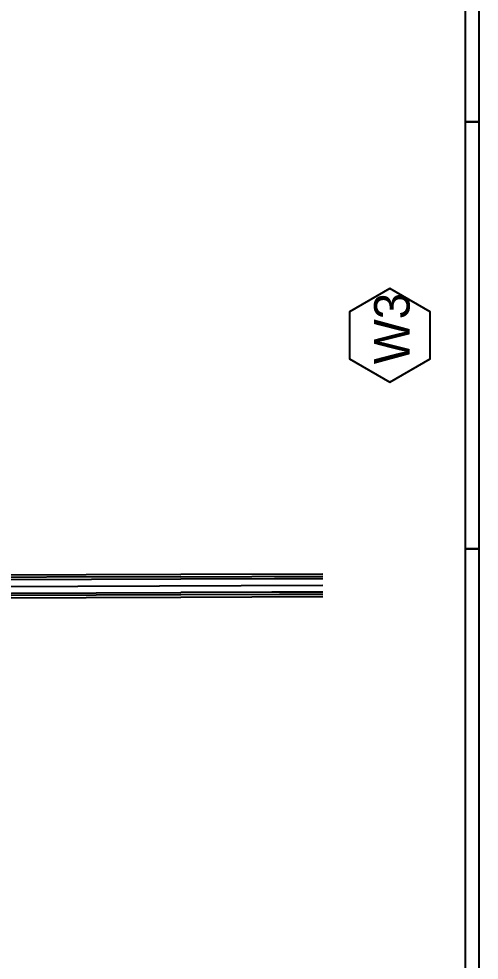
# Model space of a CAD drawing. Header units: millimetres. Extents: x -62354 to 129108, y -71259 to 35407.
# Drawn here: x 26784 to 28403, y 4487 to 7795 of the extents above; entities that cross this region are included whole.
import ezdxf

# ---------------------------------------------------------------- set-up
doc = ezdxf.new("R2010")
doc.units = ezdxf.units.MM
doc.header["$MEASUREMENT"] = 0
doc.layers.add('1st FL Layout xrf$0$CR-Machine', color=7, linetype='Continuous', transparency=0.5)
doc.layers.add('1st FL Layout xrf$0$CR-Mirror  Window', color=11, linetype='Continuous')
doc.layers.add('1st FL Layout xrf$0$CR-Sandwich Panel', color=3, linetype='Continuous')
doc.styles.add('1st FL Layout xrf$0$TEXT', font='cordia2.shx')

# ---------------------------------------------------------------- blocks, each defined once
blk = doc.blocks.new('1st FL Layout xrf$0$M5')
at = {"layer": '1st FL Layout xrf$0$CR-Machine'}
for p, q in [((27353.3, 6650.8), (27853.3, 6652.6)), ((27682.8, 6644), (27853.3, 6644.6))]:
    blk.add_line(p, q, dxfattribs=at)
at = {"layer": '1st FL Layout xrf$0$CR-Machine', "color": 253}
blk.add_line((26163.7, 6614.6), (27853.4, 6620.6), dxfattribs=at)
at = {"layer": '1st FL Layout xrf$0$CR-Machine', "ltscale": 6}
for points in [[(27853.5, 6579.6), (27353.5, 6577.8), (26353.6, 6574.3), (26353.3, 6656.3), (27353.3, 6659.8), (27853.3, 6660.6)], [(27353.3, 6650.8), (26408.5, 6647.5), (26408.5, 6639.5), (27353.3, 6642.8), (27682.8, 6644)], [(27353.5, 6586.8), (26458.7, 6583.7), (26458.7, 6591.7), (27353.5, 6594.8)]]:
    blk.add_lwpolyline(points, dxfattribs=at)
at = {"layer": '1st FL Layout xrf$0$CR-Machine'}
for points in [[(27853.5, 6596.6), (27746.5, 6596.2), (27673.2, 6596), (27353.5, 6594.8)], [(27853.5, 6588.6), (27753.3, 6588.3), (27700.4, 6588.1), (27353.5, 6586.8)]]:
    blk.add_lwpolyline(points, dxfattribs=at)
blk = doc.blocks.new('*U325')
blk.add_lwpolyline([(-35856.2, 12752.3), (-32602.2, 12752.3), (-32602.2, 12802.3), (-35856.2, 12802.3)], close=True)
blk = doc.blocks.new('1st FL Layout xrf$0$W1500')
at = {"ltscale": 0.5}
blk.add_lwpolyline([(-34153.8, 14300.9), (-34236, 14443.2), (-34400.4, 14443.2), (-34482.5, 14300.9), (-34400.4, 14158.6), (-34236, 14158.6)], close=True, dxfattribs=at)
blk.add_lwpolyline([(-35068.2, 13986.5), (-33568.2, 13986.5), (-33568.2, 14036.5), (-35068.2, 14036.5)], close=True)
at = {"style": '1st FL Layout xrf$0$TEXT'}
blk.add_text('W3', height=125, dxfattribs=at).set_placement((-34419.5, 14231.3))
blk = doc.blocks.new('*U327')
blk.add_lwpolyline([(-35682, 12752.3), (-33933.5, 12752.3), (-33933.5, 12802.3), (-35682, 12802.3)], close=True)
blk = doc.blocks.new('1st FL Layout xrf')
at = {"layer": '1st FL Layout xrf$0$CR-Machine'}
blk.add_blockref('1st FL Layout xrf$0$M5', (0, -816.5), dxfattribs=at)
at = {"layer": '1st FL Layout xrf$0$CR-Mirror  Window', "rotation": 90}
blk.add_blockref('1st FL Layout xrf$0$W1500', (42389.8, 41000.7), dxfattribs=at)
at = {"layer": '1st FL Layout xrf$0$CR-Sandwich Panel', "rotation": 270}
for name, p in [('*U327', (15601, -26501)), ('*U325', (15601, -29923.7))]:
    blk.add_blockref(name, p, dxfattribs=at)

msp = doc.modelspace()

# ---------------------------------------------------------------- block references
msp.add_blockref('1st FL Layout xrf', (0, 0))

doc.saveas('drawing.dxf')
